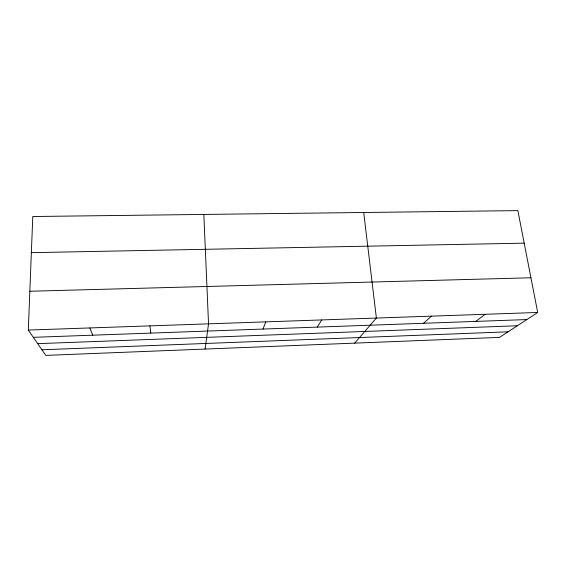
<?xml version="1.0" encoding="UTF-8"?>
<svg xmlns="http://www.w3.org/2000/svg" width="566" height="566" viewBox="0 0 566 566"><rect width="100%" height="100%" fill="white"/><g stroke="black" fill="none" stroke-linecap="round" stroke-linejoin="round"><path stroke-width="0.85" d="M28.3 330.07L32.786 216.516L517.862 210.616L537.7 312.474L499.537 337.386L45.782 355.384L28.3 330.07L537.7 312.474M205.104 349.059L208.536 323.844L203.831 214.436M262.999 329.058L265.794 321.863M317.201 327.113L321.736 319.932M354.691 343.13L376.39 318.05L363.705 212.491M423.594 323.278L431.412 316.146M475.794 321.396L485.168 314.286M41.912 349.781L508.063 331.817M37.681 343.654L517.331 325.768M33.316 337.329L526.84 319.564M29.835 291.249L530.943 277.772M31.356 252.662L524.194 243.161M89.838 327.94L92.76 335.192M149.898 325.867L150.825 333.098"/></g></svg>
